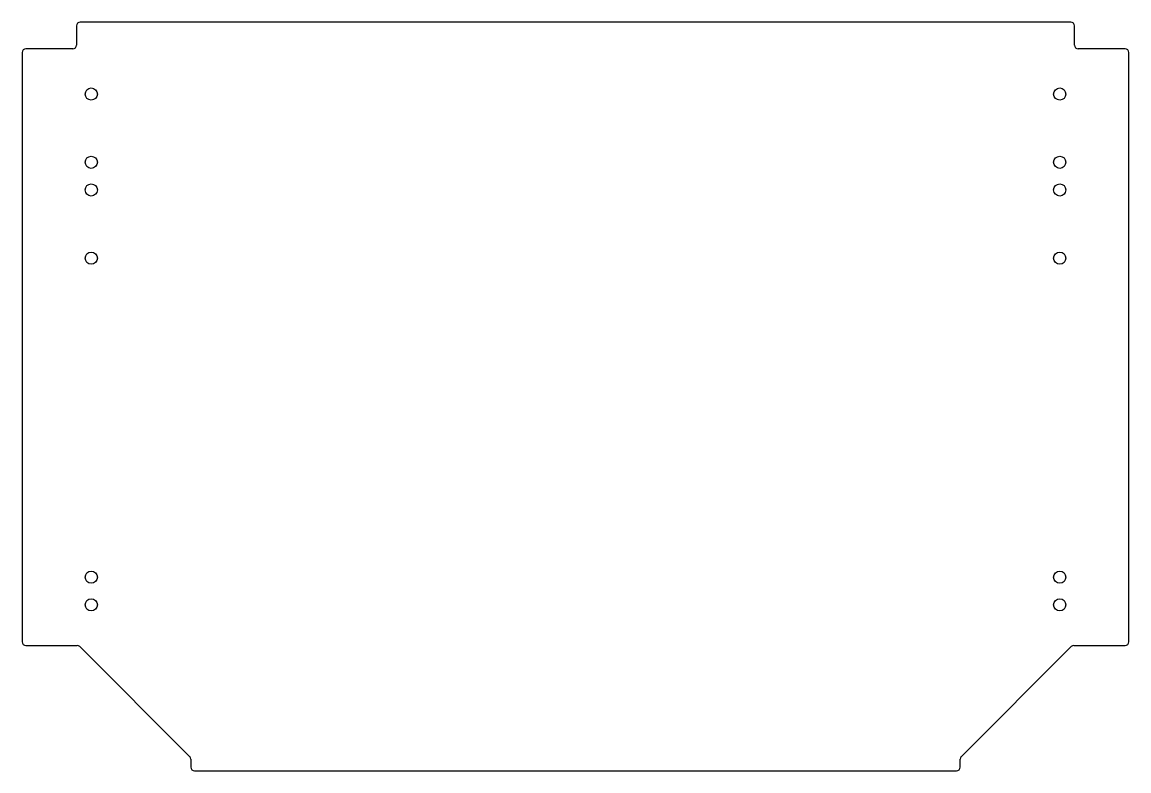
# Model space of a CAD drawing. Header units: inches. Extents: x -11.8 to 11.8, y -8 to 8.
import ezdxf

# ---------------------------------------------------------------- set-up
doc = ezdxf.new("R2010")
doc.units = ezdxf.units.IN
doc.layers.add('CUTOUTS', color=1, linetype='CONTINUOUS')
doc.layers.add('PERIMETER', color=5, linetype='CONTINUOUS')

msp = doc.modelspace()

# ---------------------------------------------------------------- linework, layer by layer
at = {"layer": 'CUTOUTS'}
for centre in [(-10.335, 6.457), (10.335, 6.457), (-10.335, 5), (10.335, 5), (-10.335, 4.409), (10.335, 4.409), (-10.335, 2.953), (10.335, 2.953), (-10.335, -3.858), (10.335, -3.858), (-10.335, -4.449), (10.335, -4.449)]:
    msp.add_circle(centre, 0.13, dxfattribs=at)
at = {"layer": 'PERIMETER'}
for p, q in [((-10.65, 7.913), (-10.65, 7.5)), ((10.571, 7.992), (-10.571, 7.992)), ((10.65, 7.5), (10.65, 7.913)), ((-11.811, 7.343), (-11.811, -5.236)), ((-10.728, 7.421), (-11.732, 7.421)), ((11.732, 7.421), (10.728, 7.421)), ((11.811, -5.236), (11.811, 7.343)), ((-11.732, -5.315), (-10.638, -5.315)), ((-10.582, -5.338), (-8.232, -7.689)), ((8.232, -7.689), (10.582, -5.338)), ((10.638, -5.315), (11.732, -5.315)), ((-8.209, -7.744), (-8.209, -7.913)), ((8.209, -7.913), (8.209, -7.744)), ((-8.13, -7.992), (8.13, -7.992))]:
    msp.add_line(p, q, dxfattribs=at)
for centre, start, end in [((-10.571, 7.913), 90, 180), ((10.571, 7.913), 0, 90), ((-11.732, 7.343), 90, 180), ((-10.728, 7.5), -90, 0), ((10.728, 7.5), 180, 270), ((11.732, 7.343), 0, 90), ((-11.732, -5.236), 180, 270), ((-10.638, -5.394), 45, 90), ((10.638, -5.394), 90, 135), ((11.732, -5.236), -90, 0), ((-8.287, -7.744), 0, 45), ((8.287, -7.744), 135, 180), ((-8.13, -7.913), 180, 270), ((8.13, -7.913), -90, 0)]:
    msp.add_arc(centre, 0.0787, start, end, dxfattribs=at)

doc.saveas('drawing.dxf')
